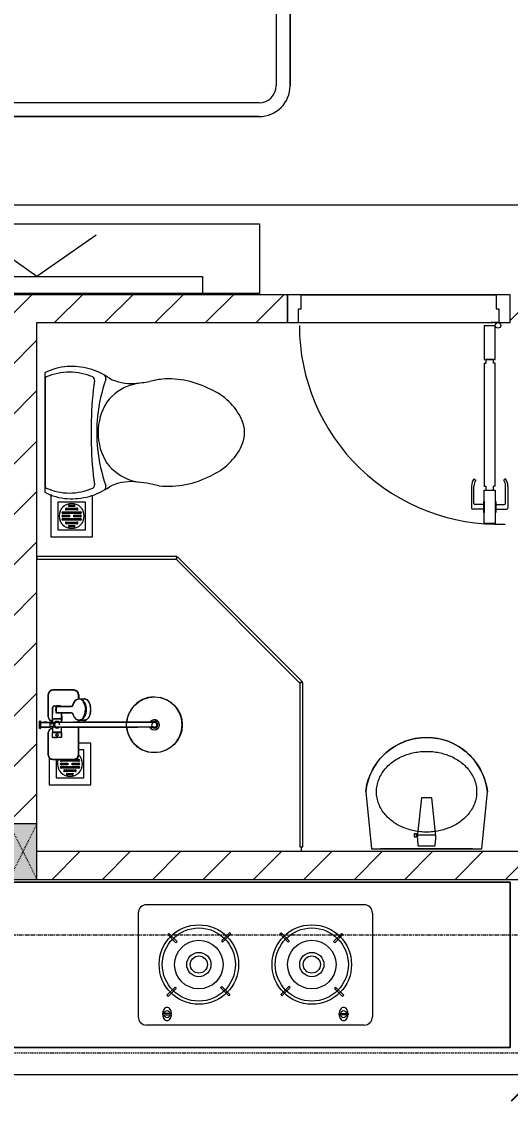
# Model space of a CAD drawing. Header units: millimetres. Extents: x 962 to 241049, y -15958 to 84407.
# Drawn here: x 103178 to 104932, y 72376 to 76317 of the extents above; entities that cross this region are included whole.
import ezdxf

# ---------------------------------------------------------------- set-up
doc = ezdxf.new("R2010")
doc.units = ezdxf.units.MM
for name, pattern in [('Dash', [6, 3, -3]), ('Dash Dot 3_16_', [7.9375, 4.7625, -1.5875, 0, -1.5875]), ('Grid Line', [22.225, 12.7, -3.175, 3.175, -3.175])]:
    doc.linetypes.add(name, pattern=pattern)
for name, color, linetype, lineweight in [('0-1', 7, 'Continuous', 5), ('A-ANNO-DIMS', 211, 'Continuous', 9), ('A-ANNO-DIMS-160', 211, 'Continuous', 9), ('A-DETL-GENF-1', 9, 'Continuous', 9), ('A-DOOR-1', 254, 'Continuous', 9), ('A-DOOR-2', 9, 'Continuous', 9), ('A-FLOR-2', 9, 'Continuous', 9), ('A-GLAZ-CURT-1', 254, 'Continuous', 9), ('A-GLAZ-CURT-2', 9, 'Continuous', 9), ('A-WALL-1', 253, 'Continuous', 18), ('A-WALL-PATT-1', 10, 'Continuous', 9), ('G-ANNO-SYMB-1', 111, 'Dash Dot 3_16_', 18), ('I-FURN', 30, 'Continuous', 9), ('I-FURN-1', 254, 'Continuous', 9), ('M-EQPM-1', 254, 'Continuous', 9), ('P-SANR-FIXT', 6, 'Continuous', 9), ('P-SANR-FIXT-1', 254, 'Continuous', 9), ('S-COLS', 52, 'Continuous', 9), ('S-COLS-4', 254, 'Continuous', 9), ('S-COLS-5', 253, 'Continuous', 18), ('S-COLS-HDLN-1', 9, 'Dash', 9), ('S-GRID-1', 1, 'Grid Line', 9)]:
    doc.layers.add(name, color=color, linetype=linetype, lineweight=lineweight)
doc.styles.add('UTM Avo', font='UTM Avo.ttf', dxfattribs={"width": 0.9, "height": 400})
doc.dimstyles.new('1_Dim_chi_tiet_2_5', dxfattribs={"dimscale": 304.8, "dimtxt": 399.720379, "dimasz": 0.629921, "dimexe": 0.524934, "dimexo": 0.0625, "dimgap": 0.052493, "dimtad": 1, "dimdec": 0, "dimrnd": 5, "dimzin": 0, "dimdsep": 46, "dimtxsty": 'UTM Avo', "dimblk1": 'OBLIQUE', "dimblk2": 'OBLIQUE', "dimsah": 1, "dimcen": 0.09, "dimdle": 0.524934, "dimazin": 0, "dimtfac": 1, "dimtdec": 4, "dimtix": 1, "dimtmove": 0, "dimatfit": 3, "dimfxl": 1.049869, "dimfxlon": 1, "dimtvp": 1, "dimtolj": 1, "dimtzin": 0, "dimarcsym": 2})
doc.dimstyles.new('1_Dim_chi_tiet_2_5_1', dxfattribs={"dimscale": 304.8, "dimtxt": 399.720379, "dimasz": 0.629921, "dimexe": 0.524934, "dimexo": 0.0625, "dimgap": 0.052493, "dimtad": 1, "dimdec": 0, "dimrnd": 5, "dimzin": 0, "dimdsep": 46, "dimtxsty": 'UTM Avo', "dimblk1": 'OBLIQUE', "dimblk2": 'OBLIQUE', "dimsah": 1, "dimcen": 0.09, "dimdle": 0.524934, "dimazin": 0, "dimtfac": 1, "dimtdec": 4, "dimtix": 1, "dimtmove": 0, "dimatfit": 3, "dimfxl": 1.049869, "dimfxlon": 1, "dimtvp": 1, "dimtolj": 1, "dimtzin": 0, "dimarcsym": 2})
pattern_1 = [(45, (0, 0), (-90.50967, 90.50967), [])]

# ---------------------------------------------------------------- blocks, each defined once
blk = doc.blocks.new('DOOR_CW_01 CANH MO-PANEL KINH - DIG_02-800x2200-CỬA NHÔM KÍNH-400864-TKCS_MB TẦNG 1')
at = {"layer": 'A-DETL-GENF-1'}
for p, q in [((-347, 772), (-307, 772)), ((-347, 652), (-347, 772)), ((-307, 772), (-307, 652)), ((-392, 637), (-392, 716.5)), ((-349, 720.5), (-388, 720.5)), ((-349, 731.8), (-347, 731.8)), ((-349, 692.2), (-349, 731.8)), ((-347, 692.2), (-347, 731.8)), ((-307, 692.2), (-307, 731.8)), ((-305, 731.8), (-307, 731.8)), ((-305, 692.2), (-305, 731.8)), ((-305, 720.5), (-266, 720.5)), ((-262, 637), (-262, 716.5)), ((-384, 699.5), (-384, 637)), ((-349, 703.5), (-380, 703.5)), ((-347, 692.2), (-349, 692.2)), ((-307, 692.2), (-305, 692.2)), ((-305, 703.5), (-274, 703.5)), ((-270, 699.5), (-270, 637)), ((-307, 652), (-347, 652)), ((-347, 638), (-341, 638)), ((-347, 638), (-347, 196)), ((-313, 652), (-341, 652)), ((-341, 652), (-341, 638)), ((-313, 638), (-313, 652)), ((-307, 638), (-313, 638)), ((-307, 196), (-307, 638)), ((-383.9, 611.2), (-377.3, 615.8)), ((-270.1, 611.2), (-276.7, 615.8)), ((-347, 196), (-341, 196)), ((-307, 182), (-347, 182)), ((-347, 182), (-347, 62)), ((-341, 196), (-341, 182)), ((-341, 182), (-313, 182)), ((-307, 196), (-313, 196)), ((-313, 182), (-313, 196)), ((-307, 62), (-307, 182)), ((-347, 62), (-307, 62))]:
    blk.add_line(p, q, dxfattribs=at)
blk.add_circle((-357, 60), 10, dxfattribs=at)
for centre, radius, start, end in [((-357, 60), 714, 360, 92), ((-388, 716.5), 4, 90, 180), ((-266, 716.5), 4, 0, 90), ((-380, 699.5), 4, 90, 180), ((-274, 699.5), 4, 0, 90), ((-347, 637), 45, 180, 215), ((-347, 637), 37, 180, 215), ((-307, 637), 37, 325, 0), ((-307, 637), 45, 325, 0)]:
    blk.add_arc(centre, radius, start, end, dxfattribs=at)
at = {"layer": 'A-DOOR-2'}
for p, q in [((-360, 50), (-400, 50)), ((-400, 50), (-400, -50)), ((-360, 0), (-360, 50)), ((-357, 50), (-332, 50)), ((400, 50), (360, 50)), ((360, 50), (360, 0)), ((400, -50), (400, 50)), ((-350, 0), (-360, 0)), ((-350, -50), (-350, 0)), ((360, 0), (350, 0)), ((350, 0), (350, -50)), ((-400, -50), (-350, -50)), ((350, -50), (400, -50))]:
    blk.add_line(p, q, dxfattribs=at)
blk = doc.blocks.new('TOILET - TOILET-348229-TKCS_MB TẦNG 1')
at = {"layer": 'P-SANR-FIXT-1'}
for p, q in [((214.2, -19.1), (-214.2, -19.1)), ((194, -19.9), (-194, -19.9)), ((-171.7, -330.3), (-178.6, -355.5)), ((171.7, -330.3), (178.6, -355.5))]:
    blk.add_line(p, q, dxfattribs=at)
for centre, radius, start, end in [((-46.1, -111.1), 191.6, 151.2809, 176.4513), ((-9.8, -107.2), 207.3, 156.2862, 203.7138), ((-193.7, -26.4), 6.48, 92.3168, 156.2862), ((193.7, -26.4), 6.48, 23.7138, 87.6832), ((9.8, -107.2), 207.3, 336.2862, 23.7138), ((46.1, -111.1), 191.6, 3.5487, 28.7191), ((1.9, -114.1), 239.7, 176.4513, 195.2961), ((-1.9, -114.1), 239.7, 344.7039, 3.5487), ((-4, -115.7), 233.6, 195.2961, 215.2147), ((-189.1, -185.5), 11.7, 205.4105, 277.5788), ((178.9, -2951.3), 2778.4, 97.2351, 97.5788), ((-14.3, -1400.4), 1215.6, 90.3974, 97.407), ((0, -3462.8), 3278, 89.6026, 90.3974), ((14.3, -1400.4), 1215.6, 82.593, 89.6026), ((-178.9, -2951.3), 2778.4, 82.4212, 82.7649), ((189.1, -185.5), 11.7, 262.4212, 334.5895), ((4, -115.7), 233.6, 324.7853, 344.7039), ((-195, -224.1), 13.8, 230.6724, 288.9927), ((0.6, -792.1), 586.9, 95.8322, 108.9927), ((0, -416), 206.1, 90, 122.0732), ((0, -786.7), 581.5, 84.1678, 95.8322), ((0, -416), 206.1, 57.9268, 90), ((-0.6, -792.1), 586.9, 71.0073, 84.1678), ((195, -224.1), 13.8, 251.0073, 309.3276), ((-343.5, -327.4), 167.3, 355.4559, 27.38), ((-0.4, -384), 179.5, 127.4036, 162.5964), ((0.4, -384), 179.5, 17.4036, 52.5964), ((343.5, -327.4), 167.3, 152.62, 184.5441), ((-719.2, -297.5), 544.3, 346.0536, 355.4559), ((719.2, -297.5), 544.3, 184.5441, 190.2879), ((137.1, -461.2), 329.8, 174.3487, 207.6878), ((-1948.3, -805.1), 2171.2, 9.681, 10.8949), ((-137.1, -461.2), 329.8, 332.3122, 3.6835), ((45.1, -528.6), 217.6, 203.2216, 244.7718), ((-45.1, -528.6), 217.6, 295.2282, 336.7784), ((0, -624.4), 111.7, 244.7718, 295.2282)]:
    blk.add_arc(centre, radius, start, end, dxfattribs=at)
blk = doc.blocks.new('HE BEP A1 - HE BEP A 2-842831-TKCS_MB TẦNG 1')
at = {"layer": 'I-FURN'}
for p, q in [((662.4, 594.4), (3700, 594.4)), ((3700, 594.4), (3700, 0)), ((3700, 594.4), (3700, 0)), ((3175.6, 513.2), (2394, 513.2)), ((2364, 483.2), (2364, 111.2)), ((3205.6, 483.2), (3205.6, 111.2)), ((2474.5, 410.3), (2470.1, 405.9)), ((2470.1, 405.9), (2499.2, 376.7)), ((2503.6, 381.1), (2474.5, 410.3)), ((2692.1, 413), (2663, 383.9)), ((2667.3, 379.5), (2696.5, 408.6)), ((2696.5, 408.6), (2692.1, 413)), ((2873.2, 408.6), (2877.5, 413)), ((2902.3, 379.5), (2873.2, 408.6)), ((2877.5, 413), (2906.7, 383.9)), ((3066, 381.1), (3095.1, 410.3)), ((3099.5, 405.9), (3070.4, 376.7)), ((3095.1, 410.3), (3099.5, 405.9)), ((2499.2, 376.7), (2503.6, 381.1)), ((2663, 383.9), (2667.3, 379.5)), ((2906.7, 383.9), (2902.3, 379.5)), ((3070.4, 376.7), (3066, 381.1)), ((2467.4, 188.3), (2496.5, 217.4)), ((2500.9, 213), (2471.8, 183.9)), ((2496.5, 217.4), (2500.9, 213)), ((2660.2, 215.8), (2664.6, 220.2)), ((2689.3, 186.7), (2660.2, 215.8)), ((2664.6, 220.2), (2693.7, 191.1)), ((2905, 220.2), (2875.9, 191.1)), ((2880.3, 186.7), (2909.4, 215.8)), ((2909.4, 215.8), (2905, 220.2)), ((3073.1, 217.4), (3068.7, 213)), ((3068.7, 213), (3097.9, 183.9)), ((3102.3, 188.3), (3073.1, 217.4)), ((2471.8, 183.9), (2467.4, 188.3)), ((2693.7, 191.1), (2689.3, 186.7)), ((2875.9, 191.1), (2880.3, 186.7)), ((3097.9, 183.9), (3102.3, 188.3)), ((2451.6, 122.3), (2451.6, 118.3)), ((2484.1, 122.3), (2451.6, 122.3)), ((2451.6, 118.3), (2484.1, 118.3)), ((2484.1, 118.3), (2484.1, 122.3)), ((3085.5, 118.3), (3085.5, 122.3)), ((3085.5, 122.3), (3118, 122.3)), ((3118, 118.3), (3085.5, 118.3)), ((3118, 122.3), (3118, 118.3)), ((3175.6, 81.2), (2394, 81.2)), ((3700, 0), (662.4, 0))]:
    blk.add_line(p, q, dxfattribs=at)
for centre, radius in [((2581.9, 298.5), 142.6), ((2987.7, 298.5), 142.6), ((2581.9, 298.5), 131.3), ((2987.7, 298.5), 131.3), ((2581.9, 298.5), 87.2), ((2987.7, 298.5), 87.2), ((2581.9, 298.5), 43.6), ((2581.9, 298.5), 30.9), ((2987.7, 298.5), 43.6), ((2987.7, 298.5), 30.9)]:
    blk.add_circle(centre, radius, dxfattribs=at)
for centre, radius, start, end in [((2394, 483.2), 30, 90, 180), ((3175.6, 483.2), 30, 360, 90), ((2485.1, 120.7), 33.5, 163.9419, 180), ((2485.1, 120.7), 33.5, 180, 196.0581), ((2476.6, 123.1), 24.7, 145.204, 163.9419), ((2467.8, 120.3), 11.6, 9.9102, 170.0898), ((2467.8, 120.3), 11.6, 189.7177, 350.2823), ((2471.3, 126.9), 18.1, 120.7976, 145.204), ((2467.9, 132.6), 11.5, 90, 120.7976), ((2467.9, 132.6), 11.5, 59.2024, 90), ((2464.5, 126.9), 18.1, 34.796, 59.2024), ((2459.1, 123.1), 24.7, 16.0581, 34.796), ((2450.6, 120.7), 33.5, 0, 16.0581), ((2450.6, 120.7), 33.5, 343.9419, 0), ((3119, 120.7), 33.5, 163.9419, 180), ((3119, 120.7), 33.5, 180, 196.0581), ((3110.5, 123.1), 24.7, 145.204, 163.9419), ((3105.2, 126.9), 18.1, 120.7976, 145.204), ((3101.8, 120.3), 11.6, 9.9102, 170.0898), ((3101.8, 120.3), 11.6, 189.7177, 350.2823), ((3101.8, 132.6), 11.5, 90, 120.7976), ((3101.8, 132.6), 11.5, 59.2024, 90), ((3098.4, 126.9), 18.1, 34.796, 59.2024), ((3093, 123.1), 24.7, 16.0581, 34.796), ((3084.5, 120.7), 33.5, 0, 16.0581), ((3084.5, 120.7), 33.5, 343.9419, 0), ((2394, 111.2), 30, 180, 270), ((2476.6, 118.2), 24.7, 196.0581, 214.796), ((2471.3, 114.5), 18.1, 214.796, 239.2024), ((2467.9, 108.8), 11.5, 239.2024, 270), ((2467.9, 108.8), 11.5, 270, 300.7976), ((2464.5, 114.5), 18.1, 300.7976, 325.204), ((2459.1, 118.2), 24.7, 325.204, 343.9419), ((3110.5, 118.2), 24.7, 196.0581, 214.796), ((3105.2, 114.5), 18.1, 214.796, 239.2024), ((3101.8, 108.8), 11.5, 239.2024, 270), ((3101.8, 108.8), 11.5, 270, 300.7976), ((3098.4, 114.5), 18.1, 300.7976, 325.204), ((3093, 118.2), 24.7, 325.204, 343.9419), ((3175.6, 111.2), 30, 270, 0)]:
    blk.add_arc(centre, radius, start, end, dxfattribs=at)
at = {"layer": 'I-FURN-1'}
for p, q in [((3700, 594.4), (0, 594.4)), ((3700, 0), (3700, 594.4)), ((0, 0), (3700, 0))]:
    blk.add_line(p, q, dxfattribs=at)
blk = doc.blocks.new('bonruatreo - Chậu rửa-348246-TKCS_MB TẦNG 1')
at = {"layer": 'P-SANR-FIXT-1'}
for p, q in [((-218.6, 205), (-198.4, 0)), ((198.4, 0), (218.6, 205)), ((-18.5, 182.5), (-32.2, 52.9)), ((18.5, 182.5), (-18.5, 182.5)), ((33, 45.4), (18.5, 182.5)), ((-35.6, 54.2), (-44.7, 54.2)), ((-44.7, 54.2), (-44.7, 42.8)), ((-44.7, 42.8), (-35.6, 42.8)), ((-35.6, 52.9), (-35.6, 54.2)), ((-32.2, 52.9), (-35.6, 52.9)), ((-35.6, 44.2), (-35.6, 52.9)), ((-35.6, 42.8), (-35.6, 44.2)), ((-35.6, 44.2), (-33.1, 44.2)), ((-32.2, 52.9), (-33.1, 44.2)), ((32.7, 48.5), (-32.7, 48.5)), ((-198.4, 0), (198.4, 0)), ((165, 0), (-165, 0)), ((-33, 37.3), (-31.4, 12.2)), ((-30.2, 11), (30.2, 11)), ((31.4, 12.2), (33, 37.3))]:
    blk.add_line(p, q, dxfattribs=at)
at = {"layer": 'P-SANR-FIXT-1', "flags": 128}
blk.add_lwpolyline([(-218.6, 205), (-217.4, 213.7), (-215.9, 222.4), (-214, 231), (-211.8, 239.5), (-209.3, 247.9), (-206.4, 256.2), (-203.2, 264.4), (-199.6, 272.5), (-195.8, 280.4), (-191.6, 288.1), (-187.1, 295.7), (-182.3, 303.1), (-177.3, 310.3), (-171.9, 317.3), (-166.3, 324.1), (-160.4, 330.6), (-154.2, 336.9), (-147.8, 342.9), (-141.2, 348.7), (-134.3, 354.2), (-127.3, 359.4), (-120, 364.4), (-112.5, 369), (-104.9, 373.4), (-97.1, 377.4), (-89.1, 381.2), (-81, 384.6), (-72.7, 387.6), (-64.4, 390.4), (-55.9, 392.8), (-47.3, 394.8), (-38.7, 396.6), (-30, 397.9), (-21.3, 399), (-12.5, 399.6), (-3.7, 400), (5.1, 399.9), (13.9, 399.6), (22.6, 398.8), (31.4, 397.8), (40.1, 396.3), (48.7, 394.5), (57.2, 392.4), (65.7, 390), (74, 387.2), (82.2, 384.1), (90.3, 380.6), (98.3, 376.8), (106.1, 372.7), (113.7, 368.3), (121.1, 363.6), (128.4, 358.7), (135.4, 353.4), (142.2, 347.8), (148.8, 342), (155.2, 335.9), (161.3, 329.6), (167.2, 323), (172.8, 316.2), (178.1, 309.2), (183.1, 302), (187.8, 294.6), (192.2, 287), (196.4, 279.2), (200.2, 271.3), (203.7, 263.2), (206.8, 255), (209.7, 246.6), (212.2, 238.2), (214.3, 229.7), (216.1, 221.1), (217.6, 212.4), (218.6, 205)], dxfattribs=at)
at = {"layer": 'P-SANR-FIXT-1'}
for centre, radius, start, end in [((0, 180), 220, 6.525, 173.475), ((5.5, 41.4), 38.7, 175.8543, 186.034), ((-5.5, 41.4), 38.7, 353.966, 6.034), ((-30.1, 12.3), 1.3, 183.5997, 268.7722), ((30.1, 12.3), 1.3, 271.2278, 356.4003)]:
    blk.add_arc(centre, radius, start, end, dxfattribs=at)
for points in [[(-180, 205), (-180, 212.4), (-178.6, 227.3), (-172.4, 248.8), (-162.5, 268.9), (-149.4, 287), (-133.8, 303), (-116.1, 316.6), (-96.9, 327.9), (-76.5, 336.8), (-55.2, 343.5), (-33.3, 347.9), (-11.2, 350.1), (11.1, 350.1), (33.3, 347.9), (55.2, 343.5), (76.5, 336.8), (96.9, 327.9), (116.1, 316.6), (133.8, 302.9), (149.5, 287), (162.5, 268.8), (172.4, 248.8), (178.6, 227.3), (180, 212.4), (180, 205)], [(180, 205), (180, 197.6), (178.6, 182.7), (172.4, 161.2), (162.5, 141.2), (149.5, 123), (133.8, 107.1), (116.1, 93.4), (96.9, 82.1), (76.5, 73.2), (55.2, 66.5), (33.3, 62.1), (11.1, 59.9), (-11.2, 59.9), (-33.3, 62.1), (-55.2, 66.5), (-76.5, 73.2), (-96.9, 82.1), (-116.1, 93.4), (-133.8, 107), (-149.4, 123), (-162.5, 141.1), (-172.4, 161.2), (-178.6, 182.7), (-180, 197.6), (-180, 205)]]:
    blk.add_open_spline(points, degree=3, dxfattribs=at)
blk = doc.blocks.new('93925000_0001 - 93925000_top_dwg_93925000_T-348115-TKCS_MB TẦNG 1')
at = {"layer": 'P-SANR-FIXT'}
for p, q in [((-29.3, -30.4), (-108, -30.4)), ((29.3, -30.4), (108, -30.4)), ((-125, -47.4), (-125, -123.4)), ((-46.3, -78.4), (-46.3, -46.7)), ((-27.2, -47.1), (-26.1, -47.1)), ((-27.2, -77.9), (-26.1, -77.9)), ((-9, -412.5), (-9, -62.5)), ((9, -62.5), (9, -412.5)), ((21.5, -45.9), (60.6, -46.7)), ((43, -78.7), (21.5, -79.2)), ((43, -64.7), (43, -117.7)), ((65.8, -117.7), (65.8, -64.7)), ((125, -47.4), (125, -123.4)), ((42.7, -117.9), (42.7, -117.9)), ((43.2, -117.6), (43.2, -117.5)), ((65.6, -117.5), (65.6, -117.6)), ((66.1, -117.9), (66.1, -117.9)), ((-108, -140.4), (-9, -140.4)), ((9, -140.4), (16.1, -140.4)), ((15.4, -159.1), (15.8, -143.3)), ((108, -140.4), (92.7, -140.4)), ((93, -143.3), (93.4, -159.1))]:
    blk.add_line(p, q, dxfattribs=at)
at = {"layer": 'P-SANR-FIXT', "flags": 128}
for points in [[(-45.8, -46.1), (-27.2, -46.1), (-27.2, -78.9), (-45.8, -78.9)], [(-26.1, -46), (-26.1, -78.9), (-9, -79)], [(21.5, -47.4), (21.5, -79.1), (9, -79)]]:
    blk.add_lwpolyline(points, dxfattribs=at)
at = {"layer": 'P-SANR-FIXT'}
for centre, radius in [((-36.5, -62.5), 3.95), ((0, -412.5), 100)]:
    blk.add_circle(centre, radius, dxfattribs=at)
for centre, radius, start, end in [((-108, -47.4), 17, 90, 180), ((-29.3, -47.4), 17, 4.7626, 90), ((29.3, -47.4), 17, 90, 175.2374), ((108, -47.4), 17, 360, 90), ((-45.8, -46.6), 0.5, 90, 180), ((-45.8, -78.4), 0.5, 180, 270), ((0, -62.5), 12, 318.5904, 221.4096), ((0, -62.5), 9, 90, 180.0008), ((0, -62.5), 9, 360, 90), ((45.7, -61.8), 2.59, 155.1929, 175.7071), ((45.9, -61.8), 2.75, 130.8294, 155.1929), ((46.1, -62.1), 3.08, 110.5459, 130.8294), ((54.4, -334.8), 275.9, 88.2683, 91.7343), ((59.7, -57.1), 10.5, 38.6491, 85.492), ((-11.1, -67.1), 76.9, 1.7693, 4.1075), ((65.2, -72.4), 3.46, 323.2522, 79.3541), ((39.1, -108.2), 10.4, 284.3956, 285.5116), ((40.8, -114.2), 4.19, 285.5116, 289.9665), ((40.2, -112.5), 6, 289.9665, 292.7061), ((41.4, -115.3), 2.96, 292.7061, 296.5405), ((41.3, -115.1), 3.16, 296.9591, 300.8286), ((41.8, -115.8), 2.26, 300.8286, 305.287), ((42.1, -116.4), 1.64, 305.287, 309.9326), ((42.6, -116.9), 0.906, 309.9326, 315.24), ((66.5, -116.6), 1.39, 229.6335, 235.1234), ((66.3, -116.8), 1.08, 225.1702, 229.6335), ((67.3, -115.4), 2.79, 235.1234, 238.7439), ((67.2, -115.6), 2.6, 238.7439, 243.4573), ((67.8, -114.4), 3.89, 243.9189, 246.8313), ((68.1, -113.8), 4.52, 246.843, 250.4792), ((68.3, -113.2), 5.24, 250.478, 254.0406), ((68.5, -112.7), 5.75, 254.0357, 256.0561), ((-108, -123.4), 17, 180, 270), ((32.6, -143.6), 16.9, 172.414, 179.1297), ((33.7, -143.7), 17.9, 164.9525, 172.4168), ((35.2, -144.2), 19.5, 157.9614, 164.9563), ((37.1, -144.9), 21.6, 151.4775, 157.9654), ((39.3, -146.1), 24, 145.4892, 151.4815), ((41.5, -147.6), 26.8, 139.9517, 145.4927), ((43.6, -149.4), 29.5, 134.7867, 139.9744), ((46.2, -152), 33.2, 130.0223, 134.7808), ((47.7, -153.8), 35.5, 125.4414, 130.0144), ((49.9, -156.8), 39.2, 121.1773, 125.4365), ((50.6, -157.9), 40.5, 119.697, 121.1761), ((51, -158.7), 41.5, 117.0276, 119.7085), ((52.2, -161.1), 44.1, 113.3199, 117.0258), ((51.7, -159.9), 42.8, 109.7779, 113.2977), ((52.5, -162.2), 45.2, 106.1472, 109.7766), ((53.2, -164.5), 47.7, 103.9355, 106.1665), ((55.4, -165.2), 48.4, 73.8659, 76.0481), ((56.2, -162.4), 45.5, 70.241, 73.86), ((57.4, -159.2), 42.1, 66.6693, 70.2637), ((56.5, -161.3), 44.3, 62.9815, 66.6728), ((58, -158.4), 41.1, 60.2783, 62.9855), ((57.7, -158.9), 41.7, 58.8444, 60.2824), ((59.2, -156.4), 38.7, 54.5377, 58.8482), ((60.9, -154), 35.8, 50.0034, 54.5405), ((62.8, -151.7), 32.8, 45.1921, 50.0042), ((65, -149.6), 29.8, 40.0487, 45.1896), ((87.6, -128.4), 1.5, 180, 187.5386), ((87.6, -128.4), 1.5, 258.6057, 270), ((67.2, -147.7), 26.8, 34.5125, 40.0422), ((69.4, -146.2), 24.2, 28.5363, 34.4919), ((73.8, -143.9), 19.2, 21.6374, 28.9183), ((71.2, -145), 22.1, 15.4436, 21.6374), ((76.8, -143.4), 16.2, 7.1859, 15.4436), ((73.9, -143.8), 19.1, 1.2699, 7.1859), ((108, -123.4), 17, 270, 360), ((32.7, -159), 17.3, 181.3198, 222.2619), ((54.2, -123), 60.6, 259.1395, 270.1494), ((54.2, -119.5), 64.1, 270.1494, 280.3637), ((76, -159), 17.4, 317.3098, 358.6393), ((0, -412.5), 18, 120.2491, 59.7509), ((0, -412.5), 12.2, 137.7946, 42.2054), ((0, -412.5), 9, 180, 0)]:
    blk.add_arc(centre, radius, start, end, dxfattribs=at)
for points, degree in [([(-12.9, 0), (-12.9, -1.5), (-12.9, -3)], 2), ([(12.9, 0), (0, 0), (-12.8, 0)], 2), ([(12.8, 0), (12.9, 0), (12.9, 0)], 2), ([(12.9, 0), (12.9, -1.5), (12.9, -3)], 2), ([(-12.9, -3), (0, -3), (12.8, -3)], 2), ([(-12.8, -3), (-12.9, -3), (-12.9, -3)], 2), ([(-8.5, -3.8), (-8.5, -20.9), (-8.5, -38)], 2), ([(-8.5, -38), (0, -38), (8.5, -38)], 2), ([(-5, -38), (-5, -44.8), (-5, -51.6)], 2), ([(5, -38), (5, -44.8), (5, -51.6)], 2), ([(8.5, -3.8), (8.5, -20.9), (8.5, -38)], 2), ([(-5, -46), (-15.5, -46), (-26.1, -46)], 2), ([(5, -46), (13.3, -46), (21.5, -46)], 2), ([(43.2, -61.6), (43.1, -62.2), (43.3, -62.8), (43, -63.5), (43, -64.1), (43, -64.7)], 5), ([(46.1, -59), (45.8, -59), (45.6, -59), (45.4, -59.1), (45.2, -59.1), (45, -59.2)], 5), ([(65.6, -61.6), (65.6, -60.8), (65.5, -60), (64.3, -59), (63.5, -59), (62.7, -59)], 5), ([(42.8, -182.5), (33, -180.6), (24.7, -176.4), (19.9, -170.7)], 3), ([(88.8, -170.8), (83.9, -176.5), (75.6, -180.7), (65.8, -182.5)], 3)]:
    blk.add_open_spline(points, degree=degree, dxfattribs=at)
for points, weights in [([(-9.3, -3), (-8.5, -3), (-8.5, -3.8)], [1, 0.707106775639, 1]), ([(9.3, -3), (8.5, -3), (8.5, -3.8)], [1, 0.707106765177, 1]), ([(21.5, -45.9), (21.5, -45.7), (21.5, -47.4)], [0.874147445041, 0.908470869121, 1]), ([(67.9, -74.4), (66.9, -75.7), (65.8, -76.4)], [1, 0.991614392871, 1]), ([(54.4, -167.3), (15.8, -167.3), (15.8, -143.6)], [1, 0.707106781187, 1]), ([(93, -143.6), (93, -167.3), (54.4, -167.3)], [1, 0.707106781187, 1])]:
    blk.add_rational_spline(points, weights, degree=2, dxfattribs=at)
blk.add_open_spline([(68, -50.6), (68.4, -51.1), (68.6, -51.7), (68.7, -53.5), (68.2, -54.7), (66.1, -57), (64.6, -58.1), (62.7, -59)], degree=3, knots=[0.3623591, 0.3623591, 0.3623591, 0.3623591, 0.4991435, 0.4991435, 0.7494159, 0.7494159, 0.9564651, 0.9564651, 0.9564651, 0.9564651], dxfattribs=at)
blk = doc.blocks.new('93925000_0001 - 93925000_top_dwg-348114-TKCS_MB TẦNG 1')
blk.add_blockref('93925000_0001 - 93925000_top_dwg_93925000_T-348115-TKCS_MB TẦNG 1', (0, 0))
blk = doc.blocks.new('93925000_0001 - 93925000_3D_low_dwg-348120-TKCS_MB TẦNG 1')
at = {"layer": 'P-SANR-FIXT'}
for p, q in [((-13, 0.4), (-12.1, 0.4)), ((-13, 0.4), (-11.6, 0.4)), ((-13, -2.4), (-13, 0.4)), ((-13, -2.4), (-13, 0)), ((-12.1, 0.4), (-9.1, 0.4)), ((-8, 0.4), (-11.6, 0.4)), ((-9.1, 0.4), (-5, 0.4)), ((-5, 0.4), (-8, 0.4)), ((-5, 0.4), (0, 0.4)), ((0, 0.4), (5.1, 0.4)), ((5.1, 0.4), (9, 0.4)), ((8.2, 0.4), (5.1, 0.4)), ((11.6, 0.4), (8.2, 0.4)), ((9, 0.4), (12, 0.4)), ((13, 0.4), (11.6, 0.4)), ((12, 0.4), (13, 0.4)), ((13, -2.4), (13, 0.4)), ((13, -2.4), (13, 0)), ((-125, -47), (-120, -35)), ((-120, -35), (-125, -47)), ((-120, -35), (-108, -30)), ((-108, -30), (-120, -35)), ((-108, -30), (-29.2, -30)), ((-29.2, -30), (-108, -30)), ((-29.2, -30), (-17.2, -35)), ((-17.2, -35), (-29.2, -30)), ((-17.2, -35), (-12.8, -45.6)), ((-12.8, -45.6), (-17.2, -35)), ((-12.1, -2.4), (-13, -2.4)), ((-13, -2.4), (-11.6, -2.4)), ((-12.1, -2.4), (-13, -2.4)), ((-13, -2.4), (-11.6, -2.4)), ((-9.1, -2.4), (-12.1, -2.4)), ((-9.1, -2.4), (-12.1, -2.4)), ((-11.6, -2.4), (-8.5, -2.4)), ((-11.6, -2.4), (-8.9, -2.4)), ((-11.1, -20.1), (-8.9, -14.6)), ((-8.9, -25.2), (-11.1, -20.1)), ((-5, -2.4), (-9.1, -2.4)), ((-8.9, -45.6), (-8.9, -2.4)), ((-6.1, -2.4), (-8.5, -2.4)), ((-8.5, -53.6), (-8.5, -2.4)), ((0, -2.4), (-5, -2.4)), ((5.1, -2.4), (0, -2.4)), ((5.1, -2.4), (9, -2.4)), ((6.1, -2.4), (8.5, -2.4)), ((11.6, -2.4), (8.5, -2.4)), ((8.5, -2.4), (8.5, -53.6)), ((8.9, -2.4), (8.9, -45.6)), ((11.6, -2.4), (8.9, -2.4)), ((11.1, -20.1), (8.9, -15)), ((8.9, -25.6), (11.1, -20.1)), ((9, -2.4), (12, -2.4)), ((9, -2.4), (12, -2.4)), ((13, -2.4), (11.6, -2.4)), ((13, -2.4), (11.6, -2.4)), ((12, -2.4), (13, -2.4)), ((12, -2.4), (13, -2.4)), ((17.2, -35), (12.8, -45.6)), ((12.8, -45.6), (17.2, -35)), ((17.2, -35), (29.2, -30)), ((17.2, -35), (29.2, -30)), ((29.2, -30), (108, -30)), ((108, -30), (29.2, -30)), ((108, -30), (120, -35)), ((120, -35), (108, -30)), ((120, -35), (125, -47)), ((125, -47), (120, -35)), ((-125, -123), (-125, -47)), ((-125, -47), (-125, -123)), ((-46.3, -45.7), (-27.2, -45.6)), ((-46.3, -46.9), (-46.3, -45.7)), ((-46.3, -45.7), (-46.3, -46.9)), ((-46.3, -50.5), (-46.3, -46.9)), ((-46.3, -50.5), (-46.3, -56.1)), ((-46.3, -56.1), (-46.3, -62.1)), ((-46.3, -68.1), (-46.3, -62.1)), ((-46.3, -73.7), (-46.3, -68.1)), ((-46.3, -77.3), (-46.3, -73.7)), ((-46.3, -78.5), (-46.3, -77.3)), ((-46.3, -78.5), (-46.3, -77.3)), ((-46.3, -78.5), (-27.2, -78.6)), ((-40.5, -62.1), (-39.4, -59.4)), ((-40.5, -62.1), (-39.3, -64.9)), ((-36.6, -58.1), (-39.4, -59.4)), ((-36.5, -66.1), (-39.3, -64.9)), ((-36.6, -58.1), (-33.6, -59.3)), ((-33.6, -64.8), (-36.5, -66.1)), ((-33.6, -59.3), (-32.5, -62.1)), ((-33.6, -64.8), (-32.5, -62.1)), ((-27.2, -46.8), (-27.2, -45.6)), ((-27.2, -46.8), (-27.2, -50.4)), ((-27.2, -56), (-27.2, -50.4)), ((-27.2, -62.1), (-27.2, -56)), ((-27.2, -68.2), (-27.2, -62.1)), ((-27.2, -73.8), (-27.2, -68.2)), ((-27.2, -77.4), (-27.2, -73.8)), ((-27.2, -78.6), (-27.2, -77.4)), ((-26.1, -46.8), (-26.1, -45.6)), ((-8.5, -45.6), (-26.1, -45.6)), ((-26.1, -46.8), (-26.1, -50.4)), ((-26.1, -56), (-26.1, -50.4)), ((-26.1, -62.1), (-26.1, -56)), ((-26.1, -68.2), (-26.1, -62.1)), ((-26.1, -73.8), (-26.1, -68.2)), ((-26.1, -77.4), (-26.1, -73.8)), ((-26.1, -78.6), (-26.1, -77.4)), ((-26.1, -78.6), (-9, -78.6)), ((-11.1, -57.5), (-12, -62.1)), ((-11.2, -57.7), (-12, -62.1)), ((-12, -62.1), (-11.2, -66.5)), ((-12, -62.1), (-11.2, -66.5)), ((-8.5, -53.6), (-11.2, -57.7)), ((-8.5, -53.6), (-11.2, -57.7)), ((-11.1, -57.5), (-11.2, -57.7)), ((-11.1, -66.7), (-11.2, -66.5)), ((-11.2, -66.5), (-9, -69.8)), ((-11.1, -66.7), (-9, -69.9)), ((-5.4, -54.9), (-9, -62.1)), ((-9, -62.1), (-9, -66.3)), ((-9, -79.5), (-9, -66.3)), ((-4.4, -50.9), (-8.5, -53.6)), ((-4.4, -50.9), (-8.5, -53.6)), ((-5.4, -54.9), (-5.8, -55.7)), ((0, -53.1), (-5.4, -54.9)), ((-4.6, -51), (-4.4, -50.9)), ((0, -50.1), (-4.4, -50.9)), ((4.4, -50.9), (0, -50.1)), ((2.5, -54.1), (0, -53.1)), ((6.4, -68.5), (0, -71.1)), ((4.4, -50.9), (4.6, -51)), ((4.4, -50.9), (8.5, -53.6)), ((4.4, -50.9), (8.5, -53.6)), ((9, -62.1), (6.4, -55.7)), ((9, -62.1), (7.2, -57.9)), ((21.5, -45.6), (8.5, -45.6)), ((11.1, -57.5), (8.5, -53.6)), ((11.2, -57.7), (8.5, -53.6)), ((11.2, -57.7), (8.5, -53.6)), ((9, -62.1), (9, -66.5)), ((9, -79.6), (9, -66.5)), ((9, -69.8), (11.2, -66.5)), ((9, -69.8), (11.2, -66.5)), ((9, -69.8), (11, -66.9)), ((9, -78.6), (21.5, -78.6)), ((11.1, -57.5), (11.2, -57.7)), ((11.1, -66.7), (12, -62.1)), ((11.1, -66.7), (11.2, -66.5)), ((12, -62.1), (11.2, -57.7)), ((12, -62.1), (11.2, -57.7)), ((11.2, -66.5), (12, -62.1)), ((21.5, -45.6), (60.6, -46.1)), ((21.5, -46.8), (21.5, -45.6)), ((21.5, -46.8), (21.5, -50.4)), ((21.5, -56), (21.5, -50.4)), ((21.5, -62.1), (21.5, -56)), ((21.5, -68.2), (21.5, -62.1)), ((21.5, -73.8), (21.5, -68.2)), ((21.5, -77.4), (21.5, -73.8)), ((21.5, -78.6), (21.5, -77.4)), ((21.5, -78.6), (44.3, -78.3)), ((43.3, -68.3), (43.8, -62.2)), ((43.3, -68.3), (44.3, -66.3)), ((44.3, -70.3), (43.3, -68.3)), ((44.3, -58.6), (44.2, -112.9)), ((65.4, -58.6), (44.3, -58.6)), ((52.7, -58.6), (54.8, -57.9)), ((54.8, -57.9), (56.9, -58.6)), ((60.6, -46.1), (66.7, -50.3)), ((65.4, -58.6), (65.4, -112.9)), ((66.3, -68.3), (65.4, -66.3)), ((65.4, -70.2), (66.3, -68.3)), ((66.3, -68.3), (65.8, -61.6)), ((66.7, -50.3), (69.5, -62.1)), ((66.7, -73.9), (69.5, -62.1)), ((125, -47), (125, -123)), ((125, -123), (125, -47)), ((-9, -79.5), (-9, -94.5)), ((-9, -94.5), (-9, -122.1)), ((9, -79.6), (9, -94.6)), ((9, -94.6), (9, -122.1)), ((42.7, -116.4), (27.2, -123.6)), ((44.2, -112.9), (42.7, -116.4)), ((65.4, -112.9), (67, -116.4)), ((67, -116.4), (82.2, -123.4)), ((-120, -135), (-125, -123)), ((-125, -123), (-120, -135)), ((-108, -140), (-120, -135)), ((-120, -135), (-108, -140)), ((-8.8, -140), (-108, -140)), ((-108, -140), (-8.8, -140)), ((-9, -122.1), (-9, -352.1)), ((16.1, -140), (8.8, -140)), ((8.8, -140), (16.1, -140)), ((9, -352.1), (9, -122.1)), ((16, -140.4), (19, -131.1)), ((16, -140.4), (16, -160.1)), ((19.3, -150.1), (16, -140.4)), ((27.2, -123.6), (19, -131.1)), ((27.5, -157.3), (19.3, -150.1)), ((27.5, -157.3), (39.8, -162.4)), ((70.6, -162.2), (82.5, -157.2)), ((82.2, -123.4), (90.4, -130.7)), ((90.7, -149.6), (82.5, -157.2)), ((90.4, -130.7), (93.7, -140.4)), ((90.7, -149.6), (93.7, -140.4)), ((108, -140), (93.6, -140)), ((93.6, -140), (108, -140)), ((93.7, -140.4), (93.7, -160.1)), ((108, -140), (120, -135)), ((108, -140), (120, -135)), ((125, -123), (120, -135)), ((120, -135), (125, -123)), ((16, -160.1), (18.8, -169)), ((19.3, -169.7), (16, -160.1)), ((25.5, -175.3), (19.3, -169.7)), ((39.8, -182), (27.5, -177)), ((39.6, -182), (54.8, -183.9)), ((39.8, -162.4), (54.8, -164.2)), ((39.8, -182), (54.8, -183.9)), ((70.6, -162.2), (54.8, -164.2)), ((54.8, -183.9), (70.6, -181.9)), ((54.8, -183.9), (69.3, -182.2)), ((82.5, -176.8), (70.6, -181.9)), ((82.2, -177), (79.6, -178.1)), ((90.7, -169.3), (82.5, -176.8)), ((90.6, -169.4), (88.2, -171.6)), ((93.7, -160.1), (90.7, -169.3)), ((-21.4, -314.2), (-42.5, -321.4)), ((-9, -312.8), (-21.4, -314.2)), ((22.5, -314.4), (9, -312.9)), ((43, -321.6), (22.5, -314.4)), ((-77.7, -348.9), (-89.8, -367.9)), ((-61.8, -333.3), (-77.7, -348.9)), ((-42.5, -321.4), (-61.8, -333.3)), ((-9, -374.4), (-9, -352.1)), ((9, -374.3), (9, -352.1)), ((61.9, -333.3), (43, -321.6)), ((78.8, -350.3), (61.9, -333.3)), ((90.5, -369.3), (78.8, -350.3)), ((-97.3, -388.9), (-100, -411.9)), ((-89.8, -367.9), (-97.3, -388.9)), ((-9, -394.7), (-9, -374.4)), ((9, -394.5), (9, -374.3)), ((97.6, -390.1), (90.5, -369.3)), ((100, -411.9), (97.6, -390.1)), ((-100, -411.9), (-97.6, -433.8)), ((-16.7, -404), (-18.5, -411.9)), ((-18.5, -411.9), (-18.5, -411.9)), ((-18.5, -411.9), (-16.5, -420.1)), ((-11.8, -397.7), (-16.7, -404)), ((-16.5, -420.1), (-11.3, -426.5)), ((-12, -411.9), (-9, -404.4)), ((-8.3, -420.6), (-12, -411.9)), ((-9, -396.3), (-11.8, -397.7)), ((-11.3, -426.5), (-3.9, -430)), ((-9, -394.7), (-9, -407.6)), ((-5.4, -404.7), (-9, -411.9)), ((-9, -407.6), (-9, -411.9)), ((-9, -411.9), (-9, -411.9)), ((0, -423.9), (-8.3, -420.6)), ((-5.4, -404.7), (-6.3, -405.5)), ((-5.4, -419.1), (-6.2, -418.4)), ((-5.4, -404.7), (0, -402.9)), ((0, -420.9), (-5.4, -419.1)), ((0, -420.9), (-5.4, -419.1)), ((-3.9, -430), (4.1, -429.9)), ((5.4, -404.7), (0, -402.9)), ((5.4, -419.1), (0, -420.9)), ((5.4, -419.1), (0, -420.9)), ((8.7, -420.2), (0, -423.9)), ((4.1, -429.9), (11.7, -426.2)), ((9, -411.9), (5.4, -404.7)), ((5.4, -404.7), (6.2, -405.4)), ((5.4, -419.1), (9, -411.6)), ((5.4, -419.1), (9, -411.9)), ((6.2, -418.4), (5.4, -419.1)), ((8.7, -420.2), (12, -411.9)), ((9, -394.5), (9, -407.4)), ((11.7, -397.6), (9, -396.3)), ((12, -411.9), (9, -404.9)), ((9, -411.9), (9, -407.4)), ((9, -411.6), (9, -411.9)), ((11.7, -397.6), (16.7, -403.7)), ((11.7, -397.6), (16.7, -403.7)), ((16.5, -420.1), (11.7, -426.2)), ((18.5, -411.9), (16.5, -420.1)), ((16.7, -403.7), (18.5, -411.9)), ((16.7, -403.7), (18.5, -411.9)), ((18.5, -411.9), (18.5, -411.9)), ((100, -411.9), (97.5, -433.9)), ((-97.6, -433.8), (-90.5, -454.4)), ((-90.5, -454.4), (-78.4, -473.9)), ((78, -474.5), (89.8, -455.8)), ((89.8, -455.8), (97.5, -433.9)), ((-78.4, -473.9), (-62.2, -490.2)), ((-62.2, -490.2), (-43.5, -501.9)), ((-43.5, -501.9), (-22.2, -509.4)), ((-22.2, -509.4), (-0.1, -511.9)), ((-0.1, -511.9), (22.1, -509.4)), ((22.1, -509.4), (42.9, -502.2)), ((42.9, -502.2), (61.9, -490.4)), ((61.9, -490.4), (78, -474.5))]:
    blk.add_line(p, q, dxfattribs=at)
blk = doc.blocks.new('93925000_0001 - FMM 93925000-348244-TKCS_MB TẦNG 1')
for name in ['93925000_0001 - 93925000_3D_low_dwg-348120-TKCS_MB TẦNG 1', '93925000_0001 - 93925000_top_dwg-348114-TKCS_MB TẦNG 1']:
    blk.add_blockref(name, (0, 0))
blk = doc.blocks.new('THU NUOC - THU NUOC-V87-TKCS_MB TẦNG 1')
at = {"layer": 'M-EQPM-1'}
for p, q in [((-66.3, 70.6), (-66.3, -79.4)), ((83.7, 70.6), (-66.3, 70.6)), ((58.7, 45.6), (-41.3, 45.6)), ((-41.3, 45.6), (-41.3, -54.4)), ((58.7, -19.9), (58.7, 45.6)), ((83.7, -27.4), (83.7, 70.6)), ((-23.3, 10.8), (40.9, 10.8)), ((40.9, 4.8), (-23.3, 4.8)), ((-11, 23.3), (28.5, 23.3)), ((28.5, 17.3), (-11, 17.3)), ((-1.1, 35.6), (18.5, 35.6)), ((18.5, 29.6), (-1.1, 29.6)), ((-23.3, -1.2), (0.7, -1.2)), ((0.7, -7.2), (-23.3, -7.2)), ((-23.3, -13.6), (40.9, -13.6)), ((40.9, -19.6), (-23.3, -19.6)), ((0.7, -1.2), (0.7, -7.2)), ((16.7, -1.2), (40.9, -1.2)), ((16.7, -7.2), (16.7, -1.2)), ((40.9, -7.2), (16.7, -7.2)), ((-41.3, -54.4), (-22.3, -54.4)), ((-66.3, -79.4), (-22.3, -79.4))]:
    blk.add_line(p, q, dxfattribs=at)
for centre, radius, start, end in [((8.7, -4.4), 45, 0, 180), ((8.7, -4.4), 45, 0, 180), ((-23.3, 7.8), 3, 90, 270), ((-11, 20.3), 3, 90, 270), ((-1.1, 32.6), 3, 90, 270), ((18.5, 32.6), 3, 270, 90), ((28.5, 20.3), 3, 270, 90), ((40.9, 7.8), 3, 270, 90), ((8.7, -4.4), 45, 180, 225), ((8.7, -4.4), 45, 180, 225), ((-23.3, -4.2), 3, 90, 270), ((-23.3, -16.6), 3, 90, 270), ((40.9, -4.2), 3, 270, 90), ((40.9, -16.6), 3, 270, 90), ((8.7, -4.4), 45, 339.7593, 360), ((8.7, -4.4), 45, 339.7593, 360)]:
    blk.add_arc(centre, radius, start, end, dxfattribs=at)
blk = doc.blocks.new('THU NUOC - THU NUOC-V88-TKCS_MB TẦNG 1')
at = {"layer": 'M-EQPM-1'}
for p, q in [((-66.3, 70.6), (-66.3, -79.3)), ((83.7, 70.6), (-66.3, 70.6)), ((58.7, 45.6), (-41.3, 45.6)), ((-41.3, 45.6), (-41.3, -54.4)), ((58.7, -54.4), (58.7, 45.6)), ((83.7, -79.4), (83.7, 70.6)), ((-23.3, 10.8), (40.9, 10.8)), ((40.9, 4.8), (-23.3, 4.8)), ((-11, 23.3), (28.5, 23.3)), ((28.5, 17.3), (-11, 17.3)), ((-1.1, 35.6), (18.5, 35.6)), ((18.5, 29.6), (-1.1, 29.6)), ((-23.3, -1.2), (0.7, -1.2)), ((0.7, -7.2), (-23.3, -7.2)), ((-23.3, -13.6), (40.9, -13.6)), ((40.9, -19.6), (-23.3, -19.6)), ((-11, -26.1), (28.5, -26.1)), ((28.5, -32.1), (-11, -32.1)), ((-1.1, -38.5), (18.5, -38.5)), ((0.7, -1.2), (0.7, -7.2)), ((16.7, -1.2), (40.9, -1.2)), ((16.7, -7.2), (16.7, -1.2)), ((40.9, -7.2), (16.7, -7.2)), ((-41.3, -54.4), (58.7, -54.4)), ((18.5, -44.5), (-1.1, -44.5)), ((79.5, -79.4), (83.7, -79.4))]:
    blk.add_line(p, q, dxfattribs=at)
for centre, radius, start, end in [((8.7, -4.4), 45, 0, 180), ((8.7, -4.4), 45, 0, 180), ((-23.3, 7.8), 3, 90, 270), ((-11, 20.3), 3, 90, 270), ((-1.1, 32.6), 3, 90, 270), ((18.5, 32.6), 3, 270, 90), ((28.5, 20.3), 3, 270, 90), ((40.9, 7.8), 3, 270, 90), ((8.7, -4.4), 45, 180, 360), ((8.7, -4.4), 45, 180, 360), ((-23.3, -4.2), 3, 90, 270), ((-23.3, -16.6), 3, 90, 270), ((-11, -29.1), 3, 90, 270), ((-1.1, -41.5), 3, 90, 270), ((18.5, -41.5), 3, 270, 90), ((28.5, -29.1), 3, 270, 90), ((40.9, -4.2), 3, 270, 90), ((40.9, -16.6), 3, 270, 90)]:
    blk.add_arc(centre, radius, start, end, dxfattribs=at)
blk = doc.blocks.new('G1_SOF - BO TRU - 100x200-745959-TKCS_MB TẦNG 1')
at = {"layer": 'S-COLS'}
blk.add_hatch(color=256, dxfattribs=at).paths.add_polyline_path([(50, -100), (50, 100), (-50, 100), (-50, -100)])
at = {"layer": 'S-COLS-5'}
for p, q in [((50, 100), (-50, 100)), ((-50, 100), (-50, -100)), ((50, -100), (50, 100)), ((-50, -100), (50, -100))]:
    blk.add_line(p, q, dxfattribs=at)
at = {"layer": 'S-COLS-HDLN-1'}
for p, q in [((50, 100), (-50, -100)), ((-50, 100), (50, -100))]:
    blk.add_line(p, q, dxfattribs=at)
blk = doc.blocks.new('System Panel - Glazed-850631-TKCS_MB TẦNG 1')
at = {"layer": 'A-GLAZ-CURT-2'}
for p, q in [((251.1, 5), (-251.1, 5)), ((-251.1, 5), (-251.1, -5)), ((251.1, -5), (251.1, 5)), ((-251.1, -5), (251.1, -5))]:
    blk.add_line(p, q, dxfattribs=at)
blk = doc.blocks.new('System Panel - Glazed-850632-TKCS_MB TẦNG 1')
at = {"layer": 'A-GLAZ-CURT-2'}
for p, q in [((295.3, 5), (-295.3, 5)), ((-295.3, 5), (-295.3, -5)), ((295.3, -5), (295.3, 5)), ((-295.3, -5), (295.3, -5))]:
    blk.add_line(p, q, dxfattribs=at)
blk = doc.blocks.new('System Panel - Glazed-850633-TKCS_MB TẦNG 1')
at = {"layer": 'A-GLAZ-CURT-2'}
for p, q in [((316.6, 5), (-316.6, 5)), ((-316.6, 5), (-316.6, -5)), ((316.6, -5), (316.6, 5)), ((-316.6, -5), (316.6, -5))]:
    blk.add_line(p, q, dxfattribs=at)
blk = doc.blocks.new('GIUONG NGU-2TAB-1600x2000 - GIUONG NGU-2TAB-1600x2000-842839-TKCS_MB TẦNG 1')
at = {"layer": 'I-FURN-1'}
for p, q in [((2108.2, -1938.9), (2108.2, -50)), ((2108.2, -50), (2108.2, -1938.9)), ((2058.2, -100), (2058.2, -1938.9)), ((1997.1, -2000), (569.6, -2000)), ((569.6, -2050), (1997.1, -2050)), ((1997.1, -2050), (569.6, -2050))]:
    blk.add_line(p, q, dxfattribs=at)
for radius, end in [(111.1, 360), (61.1, 0), (111.1, 0)]:
    blk.add_arc((1997.1, -1938.9), radius, 270, end, dxfattribs=at)
blk = doc.blocks.new('RES_BAN AN - RES_BAN AN-850636-TKCS_MB TẦNG 1')
at = {"layer": 'I-FURN-1'}
for p, q in [((0, 250), (1600, 250)), ((0, 0), (0, 250)), ((1600, 250), (1600, 0)), ((1600, 0), (0, 0))]:
    blk.add_line(p, q, dxfattribs=at)
blk = doc.blocks.new('KE TIVI-2 - KE TIVI-2-850637-TKCS_MB TẦNG 1')
at = {"layer": 'I-FURN-1'}
for p, q in [((0, 60), (-245.7, 232.1)), ((213, 209.1), (0, 60)), ((-595.6, 60), (595.6, 60)), ((-595.6, 0), (-595.6, 60)), ((595.6, 60), (595.6, 0)), ((595.6, 0), (-595.6, 0))]:
    blk.add_line(p, q, dxfattribs=at)
blk = doc.blocks.new('NCV_TKTC_TANG 1_rvt-1-TKCS_MB TẦNG 1')
at = {"layer": 'A-WALL-PATT-1'}
h = blk.add_hatch(dxfattribs=at)
h.set_pattern_fill('FP_1', color=256, style=0, pattern_type=2)
h.set_pattern_definition(pattern_1)
h.paths.add_polyline_path([(38152.6, 75236.9), (40052.6, 75236.9), (40052.6, 75336.9), (38152.6, 75336.9)])
h = blk.add_hatch(dxfattribs=at)
h.set_pattern_fill('FP_1', color=256, style=0, pattern_type=2)
h.set_pattern_definition(pattern_1)
h.paths.add_polyline_path([(41852.6, 75236.9), (41852.6, 75336.9), (41752.6, 75336.9), (41752.6, 75236.9)])
h.paths.add_polyline_path([(40952.6, 75236.9), (40952.6, 75336.9), (40052.6, 75336.9), (40052.6, 75236.9), (40801.3, 75236.9)])
h = blk.add_hatch(dxfattribs=at)
h.set_pattern_fill('FP_1', color=256, style=0, pattern_type=2)
h.set_pattern_definition(pattern_1)
h.paths.add_polyline_path([(39952.6, 73436.9), (40052.6, 73436.9), (40052.6, 75236.9), (39952.6, 75236.9), (39952.6, 73615.5)])
h = blk.add_hatch(dxfattribs=at)
h.set_pattern_fill('FP_1', color=256, style=0, pattern_type=2)
h.set_pattern_definition(pattern_1)
h.paths.add_polyline_path([(41852.6, 73236.9), (41852.6, 73336.9), (40052.6, 73336.9), (40052.6, 73236.9), (41607.3, 73236.9)])
at = {"layer": 'A-FLOR-2'}
for p, q in [((41002.6, 75336.9), (41702.6, 75336.9)), ((41702.6, 75336.9), (41002.6, 75336.9)), ((40992.6, 75236.9), (41712.6, 75236.9)), ((40052.6, 74386.9), (40553.2, 74386.9)), ((41002.6, 73353.9), (41002.6, 73336.9))]:
    blk.add_line(p, q, dxfattribs=at)
at = {"layer": 'A-WALL-1'}
for p, q in [((40052.6, 75336.9), (38152.6, 75336.9)), ((40952.6, 75336.9), (40052.6, 75336.9)), ((40952.6, 75236.9), (40952.6, 75336.9)), ((40052.6, 75236.9), (40952.6, 75236.9)), ((40052.6, 73436.9), (40052.6, 75236.9)), ((41852.6, 73336.9), (40052.6, 73336.9)), ((40052.6, 73236.9), (41852.6, 73236.9))]:
    blk.add_line(p, q, dxfattribs=at)
at = {"layer": 'A-DOOR-1', "rotation": 180}
blk.add_blockref('DOOR_CW_01 CANH MO-PANEL KINH - DIG_02-800x2200-CỬA NHÔM KÍNH-400864-TKCS_MB TẦNG 1', (41352.6, 75286.9), dxfattribs=at)
at = {"layer": 'A-GLAZ-CURT-1'}
for name, p, rotation in [('System Panel - Glazed-850631-TKCS_MB TẦNG 1', (40303.7, 74392.4), 180), ('System Panel - Glazed-850633-TKCS_MB TẦNG 1', (40778.7, 74168.5), 135.0000000000011), ('System Panel - Glazed-850632-TKCS_MB TẦNG 1', (41002.6, 73649.3), 90.00000000000081)]:
    blk.add_blockref(name, p, dxfattribs=dict(at, rotation=rotation))
at = {"layer": 'I-FURN-1'}
for name, p in [('GIUONG NGU-2TAB-1600x2000 - GIUONG NGU-2TAB-1600x2000-842839-TKCS_MB TẦNG 1', (38854.1, 78026.9)), ('RES_BAN AN - RES_BAN AN-850636-TKCS_MB TẦNG 1', (39252.6, 75342)), ('KE TIVI-2 - KE TIVI-2-850637-TKCS_MB TẦNG 1', (40052.6, 75342)), ('HE BEP A1 - HE BEP A 2-842831-TKCS_MB TẦNG 1', (38052.6, 72632.6))]:
    blk.add_blockref(name, p, dxfattribs=at)
at = {"layer": 'M-EQPM-1', "rotation": 180}
for name, p in [('THU NUOC - THU NUOC-V88-TKCS_MB TẦNG 1', (40186.3, 74537.9)), ('THU NUOC - THU NUOC-V87-TKCS_MB TẦNG 1', (40180.2, 73647.5))]:
    blk.add_blockref(name, p, dxfattribs=at)
at = {"layer": 'P-SANR-FIXT-1'}
for name, p, rotation in [('TOILET - TOILET-348229-TKCS_MB TẦNG 1', (40062.6, 74842), 89.99999999999868), ('93925000_0001 - FMM 93925000-348244-TKCS_MB TẦNG 1', (40062.6, 73792.4), 89.9999999999994)]:
    blk.add_blockref(name, p, dxfattribs=dict(at, rotation=rotation))
blk.add_blockref('bonruatreo - Chậu rửa-348246-TKCS_MB TẦNG 1', (41452.6, 73346.9), dxfattribs=at)
at = {"layer": 'S-COLS-4'}
blk.add_blockref('G1_SOF - BO TRU - 100x200-745959-TKCS_MB TẦNG 1', (40002.6, 73336.9), dxfattribs=at)
blk = doc.blocks.new('DIMBLOCK170-TKCS_MB TẦNG 1')
at = {"layer": 'A-ANNO-DIMS-160'}
for p, q in [((97031.6, 75980.5), (97031.6, 75500.5)), ((97031.6, 75660.5), (97031.6, 75980.5)), ((105631.6, 75980.5), (105631.6, 75500.5)), ((105631.6, 75660.5), (105631.6, 75980.5)), ((96871.6, 75660.5), (105791.6, 75660.5))]:
    blk.add_line(p, q, dxfattribs=at)
at = {"layer": 'A-ANNO-DIMS-160', "lineweight": 25}
for p, q in [((97031.6, 75660.5), (97127.6, 75756.5)), ((105631.6, 75660.5), (105727.6, 75756.5)), ((97031.6, 75660.5), (96935.6, 75564.5)), ((105631.6, 75660.5), (105535.6, 75564.5))]:
    blk.add_line(p, q, dxfattribs=at)
at = {"layer": 'A-ANNO-DIMS-160', "color": 0, "insert": (100783.8, 76180.1), "char_height": 400, "width": 1314.636, "attachment_point": 1, "line_spacing_factor": 1.110334, "style": 'UTM Avo'}
blk.add_mtext('8600', dxfattribs=at)
blk = doc.blocks.new('_Oblique')
at = {"color": 0, "linetype": 'ByBlock', "lineweight": -2}
blk.add_line((-0.5, -0.5), (0.5, 0.5), dxfattribs=at)
blk = doc.blocks.new('DIMBLOCK364-TKCS_MB TẦNG 1')
at = {"layer": 'A-ANNO-DIMS-160'}
for p, q in [((98231.6, 72856.1), (98231.6, 72376.1)), ((98231.6, 72536.1), (98231.6, 72856.1)), ((105031.6, 72856.1), (105031.6, 72376.1)), ((105031.6, 72536.1), (105031.6, 72856.1)), ((98071.6, 72536.1), (105191.6, 72536.1))]:
    blk.add_line(p, q, dxfattribs=at)
at = {"layer": 'A-ANNO-DIMS-160', "lineweight": 25}
for p, q in [((98231.6, 72536.1), (98327.6, 72632.1)), ((105031.6, 72536.1), (105127.6, 72632.1)), ((98231.6, 72536.1), (98135.6, 72440.1)), ((105031.6, 72536.1), (104935.6, 72440.1))]:
    blk.add_line(p, q, dxfattribs=at)
at = {"layer": 'A-ANNO-DIMS-160', "color": 0, "insert": (101083.8, 73055.7), "char_height": 400, "width": 1314.636, "attachment_point": 1, "line_spacing_factor": 1.110334, "style": 'UTM Avo'}
blk.add_mtext('6800', dxfattribs=at)

msp = doc.modelspace()

# ---------------------------------------------------------------- linework, layer by layer
at = {"layer": 'G-ANNO-SYMB-1'}
msp.add_line((90628.5, 72614.1), (198105.9, 72614.1), dxfattribs=at)
at = {"layer": 'S-GRID-1'}
msp.add_line((192368.8, 73036.9), (96265.8, 73036.9), dxfattribs=at)

# ---------------------------------------------------------------- block references
at = {"layer": '0-1'}
msp.add_blockref('NCV_TKTC_TANG 1_rvt-1-TKCS_MB TẦNG 1', (63179, 0), dxfattribs=at)

# ---------------------------------------------------------------- dimensions: what is measured, and where the dimension line sits
at = {"layer": 'A-ANNO-DIMS'}
for base, p1, p2, dimstyle, override, picture, middle in [((105631.6, 75660.5), (97031.6, 75980.5), (105631.6, 75980.5), '1_Dim_chi_tiet_2_5', {"dimpost": '<>', "dimfxl": 8600}, 'DIMBLOCK170-TKCS_MB TẦNG 1', (101331.6, 75883.4)), ((105031.6, 72536.1), (98231.6, 72856.1), (105031.6, 72856.1), '1_Dim_chi_tiet_2_5_1', {"dimpost": '<>', "dimfxl": 6800}, 'DIMBLOCK364-TKCS_MB TẦNG 1', (101631.6, 72759.1))]:
    dim = msp.add_linear_dim(base=base, p1=p1, p2=p2, dimstyle=dimstyle, override=override, dxfattribs=at)
    dim.commit()
    dim.dimension.update_dxf_attribs({"geometry": picture, "text_midpoint": middle})

doc.saveas('drawing.dxf')
